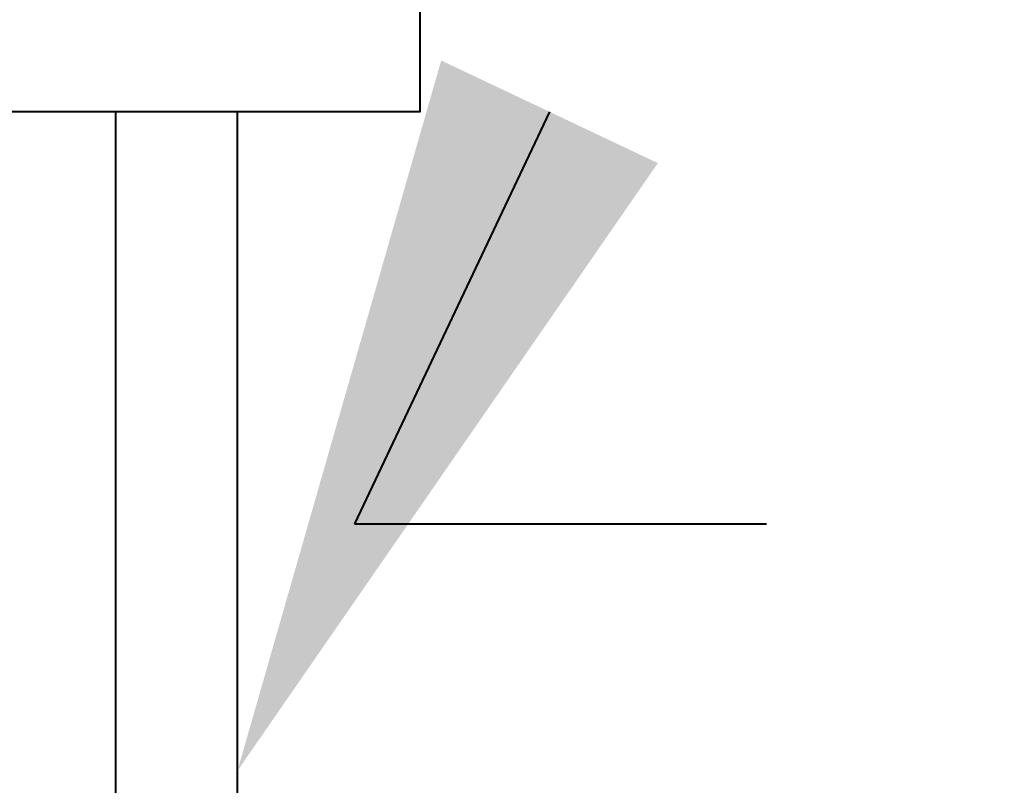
# Model space of a CAD drawing. Header units: millimetres. Extents: x 100 to 940, y 100 to 694.
# Drawn here: x 519.982 to 524.013, y 606.935 to 610.086 of the extents above; entities that cross this region are included whole.
import ezdxf
from ezdxf import colors
from ezdxf.entities.mleader import LeaderData, LeaderLine
from ezdxf.math import Vec2, Vec3

# ---------------------------------------------------------------- set-up
doc = ezdxf.new("R2010")
doc.units = ezdxf.units.MM
doc.styles.add('Notes', font='arial.ttf', dxfattribs={"height": 3})

msp = doc.modelspace()

# ---------------------------------------------------------------- linework, layer by layer
at = {"color": 2}
for p, q in [((520.3781, 605.8508), (520.3781, 609.7064)), ((520.8781, 605.8616), (520.8781, 609.7064))]:
    msp.add_line(p, q, dxfattribs=at)
msp.add_lwpolyline([(519.6281, 611.7064), (521.6281, 611.7064), (521.6281, 609.7064), (519.6281, 609.7064)], close=True, dxfattribs=at)

# ---------------------------------------------------------------- leaders
ml = msp.add_multileader_mtext('Standard', dxfattribs=at)
ml.set_content('12', color=2, style='Notes')
ml.set_leader_properties()
ml.build(insert=Vec2(0, 0))
ml.multileader.update_dxf_attribs({"dogleg_length": 7, "arrow_head_size": 3})
ctx = ml.context
ctx.base_point, ctx.char_height, ctx.arrow_head_size, ctx.plane_origin = Vec3(523.0548, 608.0106), 1, 3, Vec3(520.8781, 609.0813)
notes = []
notes.append((ctx, [(0, (1, 1, 0), (521.359, 608.0106), (1, 0), 1.6958, [(0, [(520.8781, 606.9952)], 0, [])])]))
ctx.mtext.insert, ctx.mtext.flow_direction = Vec3(525.0548, 608.5106), 5
for ctx, leaders in notes:
    for number, flags, end, landing, length, lines in leaders:
        leader = LeaderData()
        leader.index, (leader.has_last_leader_line, leader.has_dogleg_vector, leader.attachment_direction) = number, flags
        leader.last_leader_point, leader.dogleg_vector, leader.dogleg_length = Vec3(end), Vec3(landing), length
        for number, points, colour, breaks in lines:
            line = LeaderLine()
            line.index, line.vertices, line.color, line.breaks = number, Vec3.list(points), colors.encode_raw_color(colour), breaks
            leader.lines.append(line)
        ctx.leaders.append(leader)

doc.saveas('drawing.dxf')
